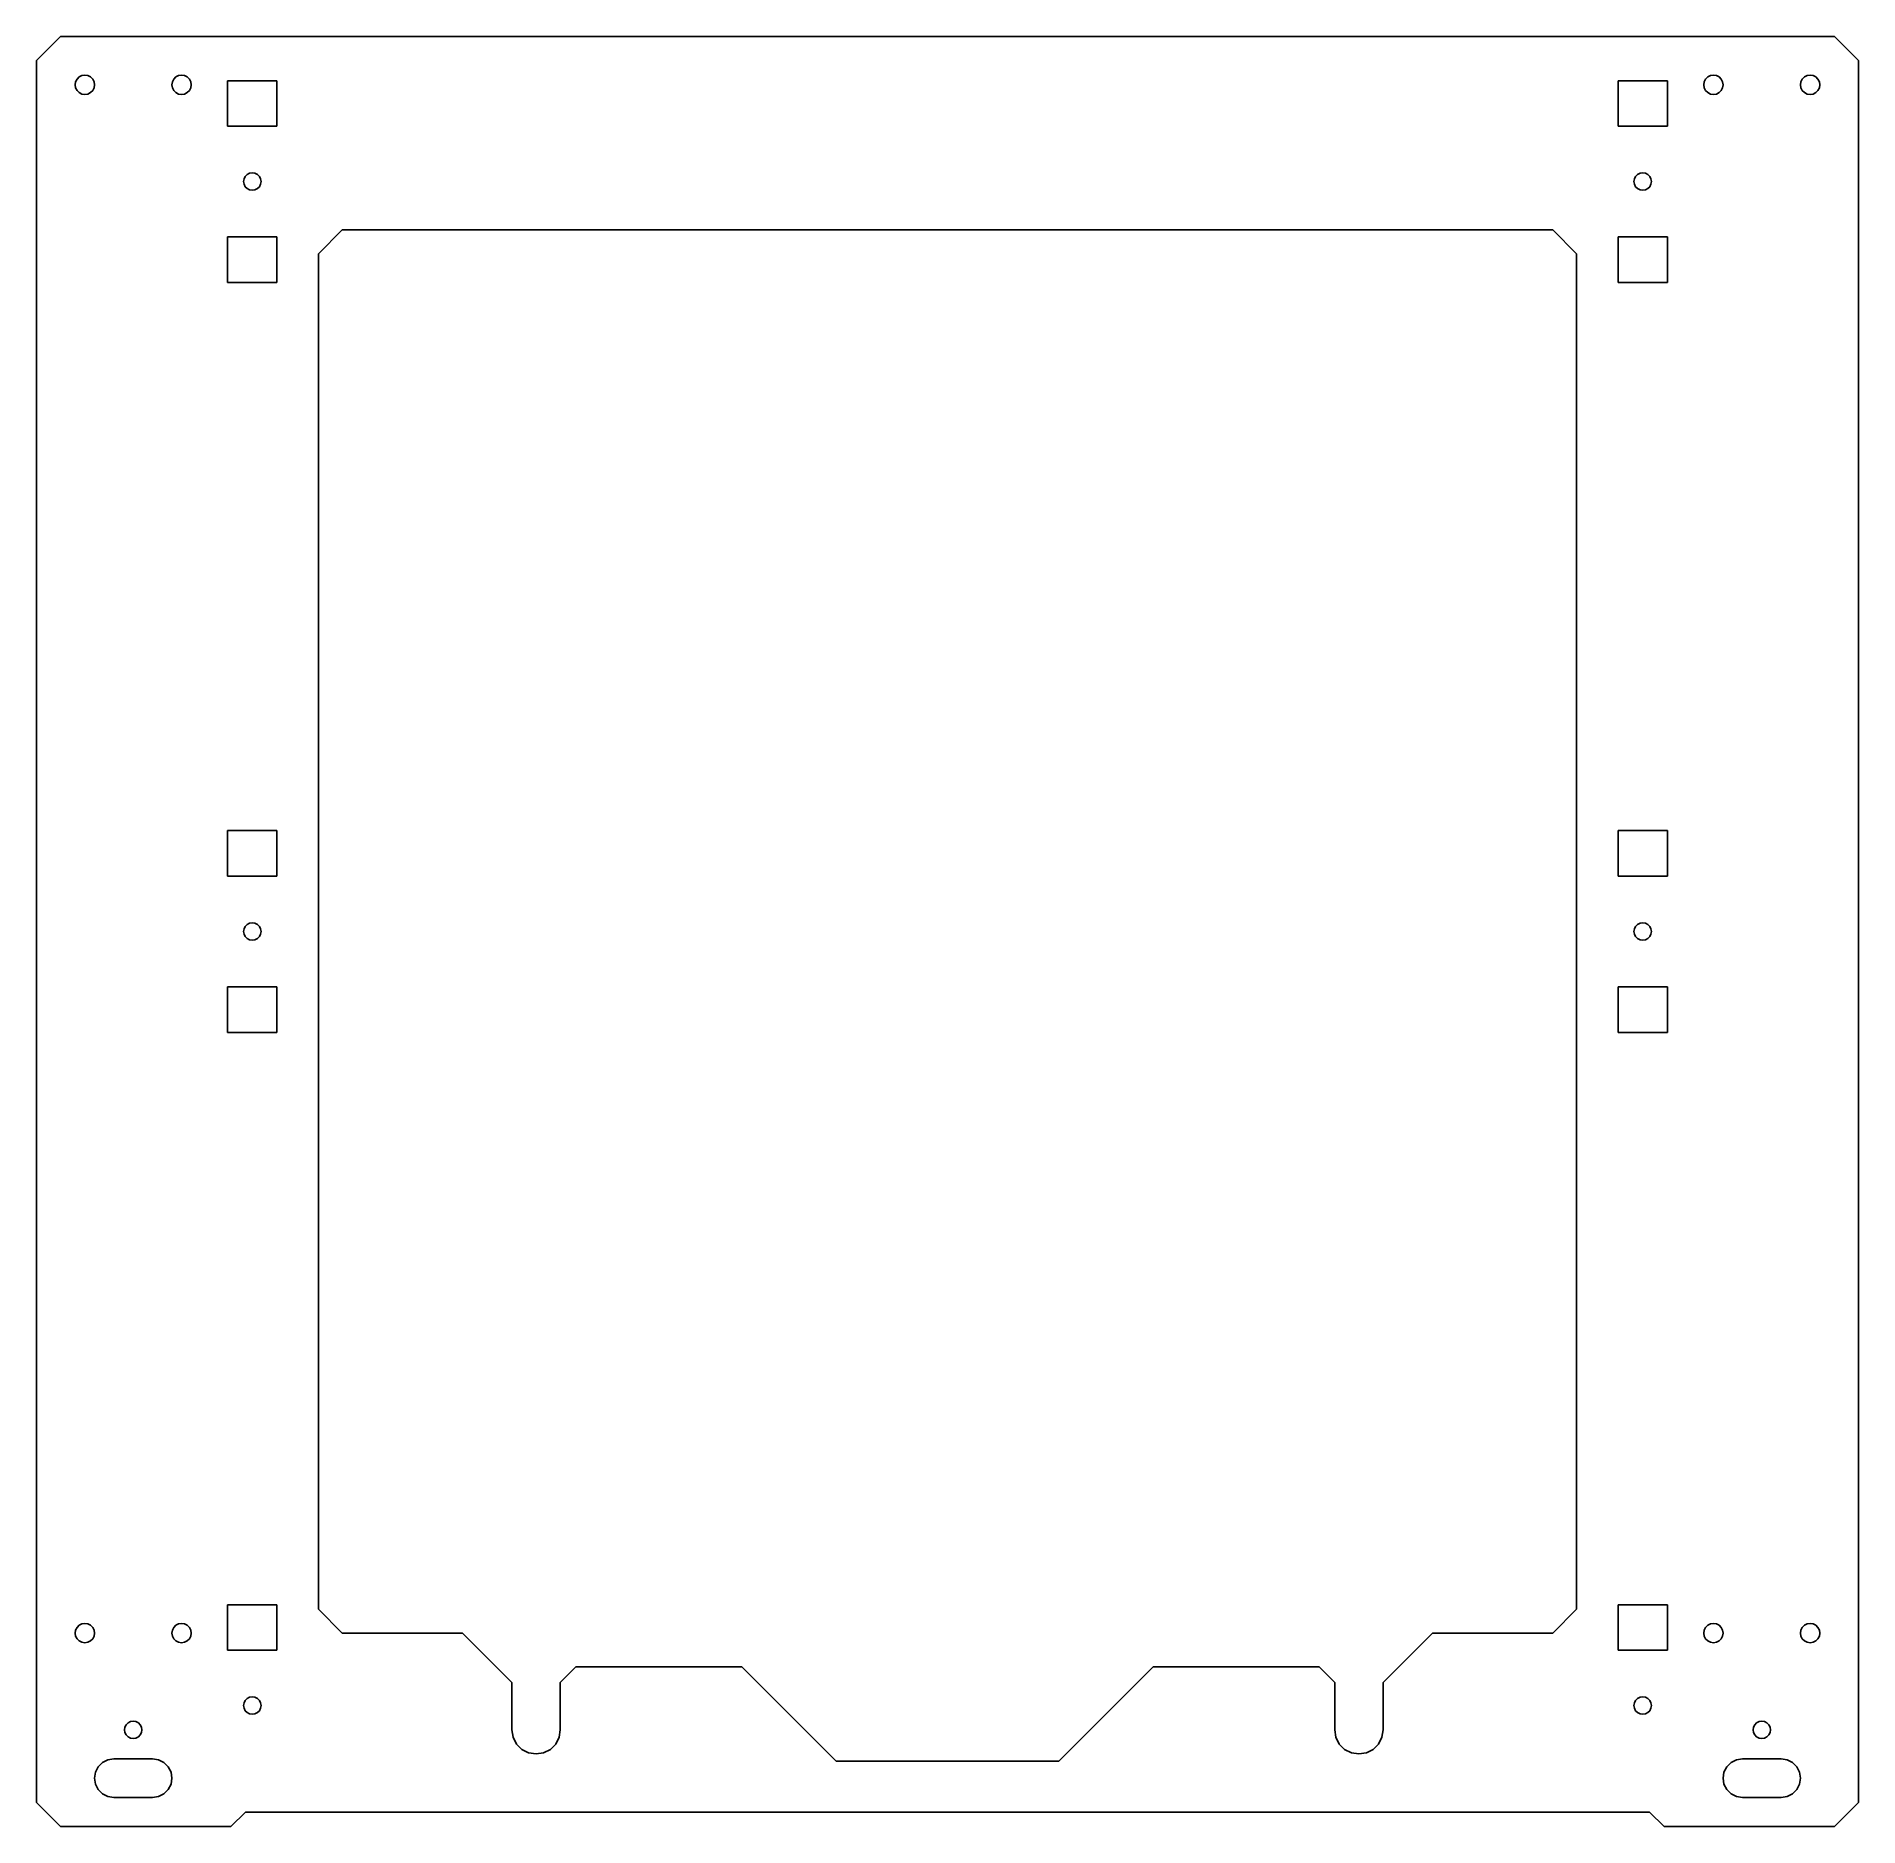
# Model space of a CAD drawing. Header units: metres. Extents: x 0 to 376, y 0 to 370.
import ezdxf

# ---------------------------------------------------------------- set-up
doc = ezdxf.new("R2010")
doc.units = ezdxf.units.M

msp = doc.modelspace()

# ---------------------------------------------------------------- linework, layer by layer
for p, q in [((4.94974, 370), (0, 365.05)), ((371.55, 370), (4.94974, 370)), ((376.5, 365.05), (371.55, 370)), ((0, 365.05), (0, 4.94974)), ((8.38197, 361.176), (8.82443, 361.618)), ((8.82443, 361.618), (9.38197, 361.902)), ((9.38197, 361.902), (10, 362)), ((10, 362), (10.618, 361.902)), ((10.618, 361.902), (11.1756, 361.618)), ((11.1756, 361.618), (11.618, 361.176)), ((28.382, 361.176), (28.8244, 361.618)), ((28.8244, 361.618), (29.382, 361.902)), ((29.382, 361.902), (30, 362)), ((30, 362), (30.618, 361.902)), ((30.618, 361.902), (31.1756, 361.618)), ((31.1756, 361.618), (31.618, 361.176)), ((344.882, 361.176), (345.324, 361.618)), ((345.324, 361.618), (345.882, 361.902)), ((345.882, 361.902), (346.5, 362)), ((346.5, 362), (347.118, 361.902)), ((347.118, 361.902), (347.676, 361.618)), ((347.676, 361.618), (348.118, 361.176)), ((364.882, 361.176), (365.324, 361.618)), ((365.324, 361.618), (365.882, 361.902)), ((365.882, 361.902), (366.5, 362)), ((366.5, 362), (367.118, 361.902)), ((367.118, 361.902), (367.676, 361.618)), ((367.676, 361.618), (368.118, 361.176)), ((376.5, 4.94974), (376.5, 365.05)), ((8, 360), (8.0979, 360.618)), ((8.0979, 359.382), (8, 360)), ((8.0979, 360.618), (8.38197, 361.176)), ((8.38197, 358.824), (8.0979, 359.382)), ((8.82443, 358.382), (8.38197, 358.824)), ((9.38197, 358.098), (8.82443, 358.382)), ((10, 358), (9.38197, 358.098)), ((10.618, 358.098), (10, 358)), ((11.1756, 358.382), (10.618, 358.098)), ((11.618, 358.824), (11.1756, 358.382)), ((11.618, 361.176), (11.9021, 360.618)), ((11.9021, 359.382), (11.618, 358.824)), ((11.9021, 360.618), (12, 360)), ((12, 360), (11.9021, 359.382)), ((28, 360), (28.0979, 360.618)), ((28.0979, 359.382), (28, 360)), ((28.0979, 360.618), (28.382, 361.176)), ((28.382, 358.824), (28.0979, 359.382)), ((28.8244, 358.382), (28.382, 358.824)), ((29.382, 358.098), (28.8244, 358.382)), ((30, 358), (29.382, 358.098)), ((30.618, 358.098), (30, 358)), ((31.1756, 358.382), (30.618, 358.098)), ((31.618, 358.824), (31.1756, 358.382)), ((31.618, 361.176), (31.9021, 360.618)), ((31.9021, 359.382), (31.618, 358.824)), ((31.9021, 360.618), (32, 360)), ((32, 360), (31.9021, 359.382)), ((39.5, 351.45), (39.5, 360.85)), ((39.5, 360.85), (49.7, 360.85)), ((49.7, 360.85), (49.7, 351.45)), ((326.8, 351.45), (326.8, 360.85)), ((326.8, 360.85), (337, 360.85)), ((337, 360.85), (337, 351.45)), ((344.5, 360), (344.598, 360.618)), ((344.598, 359.382), (344.5, 360)), ((344.598, 360.618), (344.882, 361.176)), ((344.882, 358.824), (344.598, 359.382)), ((345.324, 358.382), (344.882, 358.824)), ((345.882, 358.098), (345.324, 358.382)), ((346.5, 358), (345.882, 358.098)), ((347.118, 358.098), (346.5, 358)), ((347.676, 358.382), (347.118, 358.098)), ((348.118, 358.824), (347.676, 358.382)), ((348.118, 361.176), (348.402, 360.618)), ((348.402, 359.382), (348.118, 358.824)), ((348.402, 360.618), (348.5, 360)), ((348.5, 360), (348.402, 359.382)), ((364.5, 360), (364.598, 360.618)), ((364.598, 359.382), (364.5, 360)), ((364.598, 360.618), (364.882, 361.176)), ((364.882, 358.824), (364.598, 359.382)), ((365.324, 358.382), (364.882, 358.824)), ((365.882, 358.098), (365.324, 358.382)), ((366.5, 358), (365.882, 358.098)), ((367.118, 358.098), (366.5, 358)), ((367.676, 358.382), (367.118, 358.098)), ((368.118, 358.824), (367.676, 358.382)), ((368.118, 361.176), (368.402, 360.618)), ((368.402, 359.382), (368.118, 358.824)), ((368.402, 360.618), (368.5, 360)), ((368.5, 360), (368.402, 359.382)), ((49.7, 351.45), (39.5, 351.45)), ((337, 351.45), (326.8, 351.45)), ((42.8, 340), (42.8881, 340.556)), ((42.8881, 339.444), (42.8, 340)), ((42.8881, 340.556), (43.1438, 341.058)), ((43.1438, 338.942), (42.8881, 339.444)), ((43.1438, 341.058), (43.542, 341.456)), ((43.542, 338.544), (43.1438, 338.942)), ((43.542, 341.456), (44.0438, 341.712)), ((44.0438, 341.712), (44.6, 341.8)), ((44.6, 341.8), (45.1562, 341.712)), ((45.1562, 341.712), (45.658, 341.456)), ((45.658, 341.456), (46.0562, 341.058)), ((46.0562, 338.942), (45.658, 338.544)), ((46.0562, 341.058), (46.3119, 340.556)), ((46.3119, 339.444), (46.0562, 338.942)), ((46.3119, 340.556), (46.4, 340)), ((46.4, 340), (46.3119, 339.444)), ((330.1, 340), (330.188, 340.556)), ((330.188, 339.444), (330.1, 340)), ((330.188, 340.556), (330.444, 341.058)), ((330.444, 338.942), (330.188, 339.444)), ((330.444, 341.058), (330.842, 341.456)), ((330.842, 338.544), (330.444, 338.942)), ((330.842, 341.456), (331.344, 341.712)), ((331.344, 341.712), (331.9, 341.8)), ((331.9, 341.8), (332.456, 341.712)), ((332.456, 341.712), (332.958, 341.456)), ((332.958, 341.456), (333.356, 341.058)), ((333.356, 338.942), (332.958, 338.544)), ((333.356, 341.058), (333.612, 340.556)), ((333.612, 339.444), (333.356, 338.942)), ((333.612, 340.556), (333.7, 340)), ((333.7, 340), (333.612, 339.444)), ((44.0438, 338.288), (43.542, 338.544)), ((44.6, 338.2), (44.0438, 338.288)), ((45.1562, 338.288), (44.6, 338.2)), ((45.658, 338.544), (45.1562, 338.288)), ((331.344, 338.288), (330.842, 338.544)), ((331.9, 338.2), (331.344, 338.288)), ((332.456, 338.288), (331.9, 338.2)), ((332.958, 338.544), (332.456, 338.288)), ((39.5, 319.15), (39.5, 328.55)), ((39.5, 328.55), (49.7, 328.55)), ((49.7, 328.55), (49.7, 319.15)), ((58.25, 325.05), (63.1997, 330)), ((63.1997, 330), (313.3, 330)), ((313.3, 330), (318.25, 325.05)), ((326.8, 319.15), (326.8, 328.55)), ((326.8, 328.55), (337, 328.55)), ((337, 328.55), (337, 319.15)), ((58.25, 44.9497), (58.25, 325.05)), ((318.25, 325.05), (318.25, 44.9497)), ((49.7, 319.15), (39.5, 319.15)), ((337, 319.15), (326.8, 319.15)), ((39.5, 196.45), (39.5, 205.85)), ((39.5, 205.85), (49.7, 205.85)), ((49.7, 205.85), (49.7, 196.45)), ((326.8, 196.45), (326.8, 205.85)), ((326.8, 205.85), (337, 205.85)), ((337, 205.85), (337, 196.45)), ((49.7, 196.45), (39.5, 196.45)), ((337, 196.45), (326.8, 196.45)), ((42.8, 185), (42.8881, 185.556)), ((42.8881, 184.444), (42.8, 185)), ((42.8881, 185.556), (43.1438, 186.058)), ((43.1438, 186.058), (43.542, 186.456)), ((43.542, 186.456), (44.0438, 186.712)), ((44.0438, 186.712), (44.6, 186.8)), ((44.6, 186.8), (45.1562, 186.712)), ((45.1562, 186.712), (45.658, 186.456)), ((45.658, 186.456), (46.0562, 186.058)), ((46.0562, 186.058), (46.3119, 185.556)), ((46.3119, 185.556), (46.4, 185)), ((46.4, 185), (46.3119, 184.444)), ((330.1, 185), (330.188, 185.556)), ((330.188, 184.444), (330.1, 185)), ((330.188, 185.556), (330.444, 186.058)), ((330.444, 186.058), (330.842, 186.456)), ((330.842, 186.456), (331.344, 186.712)), ((331.344, 186.712), (331.9, 186.8)), ((331.9, 186.8), (332.456, 186.712)), ((332.456, 186.712), (332.958, 186.456)), ((332.958, 186.456), (333.356, 186.058)), ((333.356, 186.058), (333.612, 185.556)), ((333.612, 185.556), (333.7, 185)), ((333.7, 185), (333.612, 184.444)), ((43.1438, 183.942), (42.8881, 184.444)), ((43.542, 183.544), (43.1438, 183.942)), ((44.0438, 183.288), (43.542, 183.544)), ((44.6, 183.2), (44.0438, 183.288)), ((45.1562, 183.288), (44.6, 183.2)), ((45.658, 183.544), (45.1562, 183.288)), ((46.0562, 183.942), (45.658, 183.544)), ((46.3119, 184.444), (46.0562, 183.942)), ((330.444, 183.942), (330.188, 184.444)), ((330.842, 183.544), (330.444, 183.942)), ((331.344, 183.288), (330.842, 183.544)), ((331.9, 183.2), (331.344, 183.288)), ((332.456, 183.288), (331.9, 183.2)), ((332.958, 183.544), (332.456, 183.288)), ((333.356, 183.942), (332.958, 183.544)), ((333.612, 184.444), (333.356, 183.942)), ((39.5, 164.15), (39.5, 173.55)), ((39.5, 173.55), (49.7, 173.55)), ((49.7, 173.55), (49.7, 164.15)), ((326.8, 164.15), (326.8, 173.55)), ((326.8, 173.55), (337, 173.55)), ((337, 173.55), (337, 164.15)), ((49.7, 164.15), (39.5, 164.15)), ((337, 164.15), (326.8, 164.15)), ((39.5, 36.45), (39.5, 45.85)), ((39.5, 45.85), (49.7, 45.85)), ((49.7, 45.85), (49.7, 36.45)), ((326.8, 36.45), (326.8, 45.85)), ((326.8, 45.85), (337, 45.85)), ((337, 45.85), (337, 36.45)), ((8.38197, 41.1756), (8.82443, 41.618)), ((8.82443, 41.618), (9.38197, 41.9021)), ((9.38197, 41.9021), (10, 42)), ((10, 42), (10.618, 41.9021)), ((10.618, 41.9021), (11.1756, 41.618)), ((11.1756, 41.618), (11.618, 41.1756)), ((28.382, 41.1756), (28.8244, 41.618)), ((28.8244, 41.618), (29.382, 41.9021)), ((29.382, 41.9021), (30, 42)), ((30, 42), (30.618, 41.9021)), ((30.618, 41.9021), (31.1756, 41.618)), ((31.1756, 41.618), (31.618, 41.1756)), ((63.1997, 40), (58.25, 44.9497)), ((318.25, 44.9497), (313.3, 40)), ((344.882, 41.1756), (345.324, 41.618)), ((345.324, 41.618), (345.882, 41.9021)), ((345.882, 41.9021), (346.5, 42)), ((346.5, 42), (347.118, 41.9021)), ((347.118, 41.9021), (347.676, 41.618)), ((347.676, 41.618), (348.118, 41.1756)), ((364.882, 41.1756), (365.324, 41.618)), ((365.324, 41.618), (365.882, 41.9021)), ((365.882, 41.9021), (366.5, 42)), ((366.5, 42), (367.118, 41.9021)), ((367.118, 41.9021), (367.676, 41.618)), ((367.676, 41.618), (368.118, 41.1756)), ((8, 40), (8.0979, 40.618)), ((8.0979, 39.382), (8, 40)), ((8.0979, 40.618), (8.38197, 41.1756)), ((8.38197, 38.8244), (8.0979, 39.382)), ((8.82443, 38.382), (8.38197, 38.8244)), ((9.38197, 38.0979), (8.82443, 38.382)), ((10, 38), (9.38197, 38.0979)), ((10.618, 38.0979), (10, 38)), ((11.1756, 38.382), (10.618, 38.0979)), ((11.618, 38.8244), (11.1756, 38.382)), ((11.618, 41.1756), (11.9021, 40.618)), ((11.9021, 39.382), (11.618, 38.8244)), ((11.9021, 40.618), (12, 40)), ((12, 40), (11.9021, 39.382)), ((28, 40), (28.0979, 40.618)), ((28.0979, 39.382), (28, 40)), ((28.0979, 40.618), (28.382, 41.1756)), ((28.382, 38.8244), (28.0979, 39.382)), ((28.8244, 38.382), (28.382, 38.8244)), ((29.382, 38.0979), (28.8244, 38.382)), ((30, 38), (29.382, 38.0979)), ((30.618, 38.0979), (30, 38)), ((31.1756, 38.382), (30.618, 38.0979)), ((31.618, 38.8244), (31.1756, 38.382)), ((31.618, 41.1756), (31.9021, 40.618)), ((31.9021, 39.382), (31.618, 38.8244)), ((31.9021, 40.618), (32, 40)), ((32, 40), (31.9021, 39.382)), ((88.0368, 40), (63.1997, 40)), ((98.25, 29.7868), (88.0368, 40)), ((288.463, 40), (278.25, 29.7868)), ((313.3, 40), (288.463, 40)), ((344.5, 40), (344.598, 40.618)), ((344.598, 39.382), (344.5, 40)), ((344.598, 40.618), (344.882, 41.1756)), ((344.882, 38.8244), (344.598, 39.382)), ((345.324, 38.382), (344.882, 38.8244)), ((345.882, 38.0979), (345.324, 38.382)), ((346.5, 38), (345.882, 38.0979)), ((347.118, 38.0979), (346.5, 38)), ((347.676, 38.382), (347.118, 38.0979)), ((348.118, 38.8244), (347.676, 38.382)), ((348.118, 41.1756), (348.402, 40.618)), ((348.402, 39.382), (348.118, 38.8244)), ((348.402, 40.618), (348.5, 40)), ((348.5, 40), (348.402, 39.382)), ((364.5, 40), (364.598, 40.618)), ((364.598, 39.382), (364.5, 40)), ((364.598, 40.618), (364.882, 41.1756)), ((364.882, 38.8244), (364.598, 39.382)), ((365.324, 38.382), (364.882, 38.8244)), ((365.882, 38.0979), (365.324, 38.382)), ((366.5, 38), (365.882, 38.0979)), ((367.118, 38.0979), (366.5, 38)), ((367.676, 38.382), (367.118, 38.0979)), ((368.118, 38.8244), (367.676, 38.382)), ((368.118, 41.1756), (368.402, 40.618)), ((368.402, 39.382), (368.118, 38.8244)), ((368.402, 40.618), (368.5, 40)), ((368.5, 40), (368.402, 39.382)), ((49.7, 36.45), (39.5, 36.45)), ((337, 36.45), (326.8, 36.45)), ((111.463, 33), (108.25, 29.7868)), ((145.753, 33), (111.463, 33)), ((165.253, 13.5), (145.753, 33)), ((230.747, 33), (211.247, 13.5)), ((265.037, 33), (230.747, 33)), ((268.25, 29.7868), (265.037, 33)), ((43.1438, 26.058), (43.542, 26.4562)), ((43.542, 26.4562), (44.0438, 26.7119)), ((44.0438, 26.7119), (44.6, 26.8)), ((44.6, 26.8), (45.1562, 26.7119)), ((45.1562, 26.7119), (45.658, 26.4562)), ((45.658, 26.4562), (46.0562, 26.058)), ((98.25, 20), (98.25, 29.7868)), ((108.25, 29.7868), (108.25, 20)), ((268.25, 20), (268.25, 29.7868)), ((278.25, 29.7868), (278.25, 20)), ((330.444, 26.058), (330.842, 26.4562)), ((330.842, 26.4562), (331.344, 26.7119)), ((331.344, 26.7119), (331.9, 26.8)), ((331.9, 26.8), (332.456, 26.7119)), ((332.456, 26.7119), (332.958, 26.4562)), ((332.958, 26.4562), (333.356, 26.058)), ((42.8, 25), (42.8881, 25.5562)), ((42.8881, 24.4438), (42.8, 25)), ((42.8881, 25.5562), (43.1438, 26.058)), ((43.1438, 23.942), (42.8881, 24.4438)), ((43.542, 23.5438), (43.1438, 23.942)), ((44.0438, 23.2881), (43.542, 23.5438)), ((44.6, 23.2), (44.0438, 23.2881)), ((45.1562, 23.2881), (44.6, 23.2)), ((45.658, 23.5438), (45.1562, 23.2881)), ((46.0562, 23.942), (45.658, 23.5438)), ((46.0562, 26.058), (46.3119, 25.5562)), ((46.3119, 24.4438), (46.0562, 23.942)), ((46.3119, 25.5562), (46.4, 25)), ((46.4, 25), (46.3119, 24.4438)), ((330.1, 25), (330.188, 25.5562)), ((330.188, 24.4438), (330.1, 25)), ((330.188, 25.5562), (330.444, 26.058)), ((330.444, 23.942), (330.188, 24.4438)), ((330.842, 23.5438), (330.444, 23.942)), ((331.344, 23.2881), (330.842, 23.5438)), ((331.9, 23.2), (331.344, 23.2881)), ((332.456, 23.2881), (331.9, 23.2)), ((332.958, 23.5438), (332.456, 23.2881)), ((333.356, 23.942), (332.958, 23.5438)), ((333.356, 26.058), (333.612, 25.5562)), ((333.612, 24.4438), (333.356, 23.942)), ((333.612, 25.5562), (333.7, 25)), ((333.7, 25), (333.612, 24.4438)), ((18.2, 20), (18.2881, 20.5562)), ((18.2881, 19.4438), (18.2, 20)), ((18.2881, 20.5562), (18.5438, 21.058)), ((18.5438, 18.942), (18.2881, 19.4438)), ((18.5438, 21.058), (18.942, 21.4562)), ((18.942, 18.5438), (18.5438, 18.942)), ((18.942, 21.4562), (19.4438, 21.7119)), ((19.4438, 21.7119), (20, 21.8)), ((20, 21.8), (20.5562, 21.7119)), ((20.5562, 21.7119), (21.058, 21.4562)), ((21.058, 21.4562), (21.4562, 21.058)), ((21.4562, 18.942), (21.058, 18.5438)), ((21.4562, 21.058), (21.7119, 20.5562)), ((21.7119, 19.4438), (21.4562, 18.942)), ((21.7119, 20.5562), (21.8, 20)), ((21.8, 20), (21.7119, 19.4438)), ((98.4947, 18.4549), (98.25, 20)), ((108.25, 20), (108.005, 18.4549)), ((268.495, 18.4549), (268.25, 20)), ((278.25, 20), (278.005, 18.4549)), ((354.7, 20), (354.788, 20.5562)), ((354.788, 19.4438), (354.7, 20)), ((354.788, 20.5562), (355.044, 21.058)), ((355.044, 18.942), (354.788, 19.4438)), ((355.044, 21.058), (355.442, 21.4562)), ((355.442, 18.5438), (355.044, 18.942)), ((355.442, 21.4562), (355.944, 21.7119)), ((355.944, 21.7119), (356.5, 21.8)), ((356.5, 21.8), (357.056, 21.7119)), ((357.056, 21.7119), (357.558, 21.4562)), ((357.558, 21.4562), (357.956, 21.058)), ((357.956, 18.942), (357.558, 18.5438)), ((357.956, 21.058), (358.212, 20.5562)), ((358.212, 19.4438), (357.956, 18.942)), ((358.212, 20.5562), (358.3, 20)), ((358.3, 20), (358.212, 19.4438)), ((19.4438, 18.2881), (18.942, 18.5438)), ((20, 18.2), (19.4438, 18.2881)), ((20.5562, 18.2881), (20, 18.2)), ((21.058, 18.5438), (20.5562, 18.2881)), ((99.2049, 17.0611), (98.4947, 18.4549)), ((100.311, 15.9549), (99.2049, 17.0611)), ((101.705, 15.2447), (100.311, 15.9549)), ((103.25, 15), (101.705, 15.2447)), ((104.795, 15.2447), (103.25, 15)), ((106.189, 15.9549), (104.795, 15.2447)), ((107.295, 17.0611), (106.189, 15.9549)), ((108.005, 18.4549), (107.295, 17.0611)), ((269.205, 17.0611), (268.495, 18.4549)), ((270.311, 15.9549), (269.205, 17.0611)), ((271.705, 15.2447), (270.311, 15.9549)), ((273.25, 15), (271.705, 15.2447)), ((274.795, 15.2447), (273.25, 15)), ((276.189, 15.9549), (274.795, 15.2447)), ((277.295, 17.0611), (276.189, 15.9549)), ((278.005, 18.4549), (277.295, 17.0611)), ((355.944, 18.2881), (355.442, 18.5438)), ((356.5, 18.2), (355.944, 18.2881)), ((357.056, 18.2881), (356.5, 18.2)), ((357.558, 18.5438), (357.056, 18.2881)), ((12.1958, 11.2361), (12.7639, 12.3512)), ((12.7639, 12.3512), (13.6489, 13.2361)), ((13.6489, 13.2361), (14.7639, 13.8042)), ((14.7639, 13.8042), (16, 14)), ((16, 14), (24, 14)), ((24, 14), (25.2361, 13.8042)), ((25.2361, 13.8042), (26.3511, 13.2361)), ((26.3511, 13.2361), (27.2361, 12.3512)), ((27.2361, 12.3512), (27.8042, 11.2361)), ((211.247, 13.5), (165.253, 13.5)), ((348.696, 11.2361), (349.264, 12.3512)), ((349.264, 12.3512), (350.149, 13.2361)), ((350.149, 13.2361), (351.264, 13.8042)), ((351.264, 13.8042), (352.5, 14)), ((352.5, 14), (360.5, 14)), ((360.5, 14), (361.736, 13.8042)), ((361.736, 13.8042), (362.851, 13.2361)), ((362.851, 13.2361), (363.736, 12.3512)), ((363.736, 12.3512), (364.304, 11.2361)), ((12, 10), (12.1958, 11.2361)), ((12.1958, 8.76395), (12, 10)), ((12.7639, 7.64886), (12.1958, 8.76395)), ((13.6489, 6.76395), (12.7639, 7.64886)), ((27.2361, 7.64886), (26.3511, 6.76395)), ((27.8042, 8.76395), (27.2361, 7.64886)), ((27.8042, 11.2361), (28, 10)), ((28, 10), (27.8042, 8.76395)), ((348.5, 10), (348.696, 11.2361)), ((348.696, 8.76395), (348.5, 10)), ((349.264, 7.64886), (348.696, 8.76395)), ((350.149, 6.76395), (349.264, 7.64886)), ((363.736, 7.64886), (362.851, 6.76395)), ((364.304, 8.76395), (363.736, 7.64886)), ((364.304, 11.2361), (364.5, 10)), ((364.5, 10), (364.304, 8.76395)), ((0, 4.94974), (4.94974, 0)), ((14.7639, 6.19579), (13.6489, 6.76395)), ((16, 6), (14.7639, 6.19579)), ((24, 6), (16, 6)), ((25.2361, 6.19579), (24, 6)), ((26.3511, 6.76395), (25.2361, 6.19579)), ((351.264, 6.19579), (350.149, 6.76395)), ((352.5, 6), (351.264, 6.19579)), ((360.5, 6), (352.5, 6)), ((361.736, 6.19579), (360.5, 6)), ((362.851, 6.76395), (361.736, 6.19579)), ((371.55, 0), (376.5, 4.94974)), ((4.94974, 0), (40.1998, 0)), ((40.1998, 0), (43.1997, 3)), ((43.1997, 3), (333.3, 3)), ((333.3, 3), (336.3, 0)), ((336.3, 0), (371.55, 0))]:
    msp.add_line(p, q)

doc.saveas('drawing.dxf')
